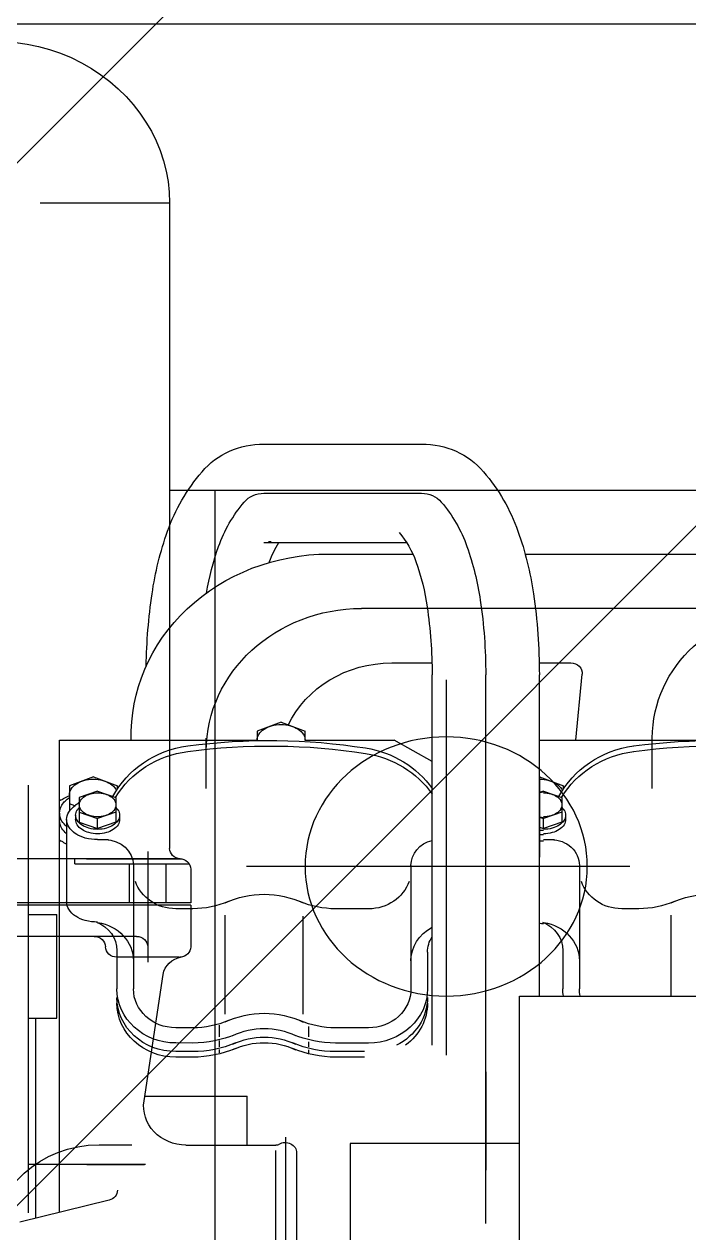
# Model space of a CAD drawing. Header units: millimetres. Extents: x -77 to 207, y -160 to 187.
# Drawn here: x -51.8049 to -51.5757, y 35.1121 to 35.5285 of the extents above; entities that cross this region are included whole.
import ezdxf
from ezdxf.xclip import XClip

# ---------------------------------------------------------------- set-up
doc = ezdxf.new("R2010")
doc.units = ezdxf.units.MM
doc.header["$LTSCALE"] = 0.1
for name, pattern in [('X REF - ANELO INST bind$0$X REF - ANELO$0$CENTER', [2, 1.25, -0.25, 0.25, -0.25]), ('X REF - ANELO INST bind$0$X REF - ANELO$0$CENTER2', [1.125, 0.75, -0.125, 0.125, -0.125]), ('X REF - ANELO INST bind$0$X REF - ANELO$0$DASHED', [0.75, 0.5, -0.25])]:
    doc.linetypes.add(name, pattern=pattern)
doc.layers.add('C01 Foil blanco', color=30, linetype='Continuous')
doc.layers.add('X REF - ANELO INST bind$0$X REF - ANELO$0$E-GENERAL', color=8, linetype='Continuous')

# ---------------------------------------------------------------- blocks, each defined once
blk = doc.blocks.new('X REF - ANELO INST bind$0$X REF - ANELO$0$AUDIT_I_120515110311-0')
at = {"color": 0}
for points in [[(2.00225, 0.5, -0.0554), (2.00558, 0.49263, -0.0009), (2.00569, 0.49229, -0.033403)], [(1.993, 0.42357, -0.010038), (1.993, 0.42374, -0.133256), (1.99359, 0.42592, -0.106756), (1.99549, 0.42799, -0.082828), (1.99813, 0.42927, -0.071352), (2.0015, 0.42975, -0.071352), (2.00487, 0.42927, -0.082828), (2.00751, 0.42799, -0.106756), (2.00941, 0.42592, -0.133256), (2.01, 0.42374, -0.133256)], [(1.993, 0.42357, -0.010038), (1.993, 0.42374, -0.133256), (1.99359, 0.42592, -0.106756), (1.99549, 0.42799, -0.082828), (1.99813, 0.42927, -0.071352), (2.0015, 0.42975, -0.071352), (2.00487, 0.42927, -0.082828), (2.00751, 0.42799, -0.106756), (2.00941, 0.42592, -0.133256), (2.01, 0.42374, -0.133256)], [(2.01, 0.42374, -0.010038), (2.01, 0.42357, -0.106756)], [(2.01, 0.42374, -0.010038), (2.01, 0.42357, -0.106756)], [(1.90183, 0.40431, -0.033522), (1.90209, 0.40483, -0.106756), (1.90399, 0.4069, -0.082828), (1.90663, 0.40817, -0.071352), (1.91, 0.40866, -0.071352)], [(2.05983, 0.40431, -0.033522), (2.06009, 0.40483, -0.106756), (2.06199, 0.4069, -0.082828), (2.06463, 0.40817, -0.071352), (2.068, 0.40866, -0.071352), (2.07137, 0.40817, -0.082828), (2.07401, 0.4069, -0.106756), (2.07591, 0.40483, -0.133256), (2.0765, 0.40265, -0.133256)], [(2.05983, 0.40431, -0.033522), (2.06009, 0.40483, -0.106756), (2.06199, 0.4069, -0.082828), (2.06463, 0.40817, -0.071352), (2.068, 0.40866, -0.071352), (2.07137, 0.40817, -0.082828), (2.07401, 0.4069, -0.106756), (2.07591, 0.40483, -0.133256), (2.0765, 0.40265, -0.133256)]]:
    blk.add_lwpolyline(points, format="xyb", dxfattribs=at)
blk = doc.blocks.new('X REF - ANELO INST bind$0$X REF - ANELO$0$grupo electrogeno')
at = {"layer": 'X REF - ANELO INST bind$0$X REF - ANELO$0$E-GENERAL'}
for p, q in [((-163.84749, 149.80901), (-163.84749, 150.73759)), ((-163.74237, 150.21973), (-163.74237, 149.98312)), ((-163.80085, 150.03388), (-163.80085, 150.10201)), ((-163.82643, 150.09929), (-163.82643, 150.03635)), ((-163.88395, 150.05348), (-163.91471, 150.06104)), ((-163.90929, 149.99071), (-163.90929, 150.05971)), ((-163.75405, 150.06145), (-163.75405, 149.87241)), ((-163.91172, 150.05786), (-163.91172, 149.91053)), ((-163.90102, 150.05767), (-163.90102, 149.89496)), ((-163.75405, 150.00921), (-163.75405, 150.04306)), ((-163.87133, 150.04116), (-163.91172, 150.04116)), ((-163.89156, 150.04112), (-163.87174, 150.04112)), ((-163.88739, 150.03438), (-163.87614, 150.03438)), ((-163.74237, 150.03388), (-163.80085, 150.03388)), ((-163.87187, 150.01923), (-163.86528, 149.97572)), ((-163.87162, 150.01759), (-163.83629, 150.01759)), ((-163.85507, 150.00418), (-163.86092, 150.00418)), ((-163.85507, 150.00418), (-163.86092, 150.00418)), ((-163.7959, 150.0042), (-163.80583, 150.0042)), ((-163.7959, 150.0042), (-163.80583, 150.0042)), ((-163.85507, 150.00227), (-163.86092, 150.00227)), ((-163.85507, 150.00227), (-163.86092, 150.00227)), ((-163.84581, 150.00269), (-163.84581, 150.00156)), ((-163.84581, 150.00269), (-163.84581, 150.00156)), ((-163.84581, 150.0006), (-163.84581, 149.9985)), ((-163.84581, 150.0006), (-163.84581, 149.9985)), ((-163.81508, 150.00275), (-163.81508, 150.00167)), ((-163.81508, 150.00275), (-163.81508, 150.00167)), ((-163.81508, 150.0006), (-163.81508, 149.99889)), ((-163.81508, 150.0006), (-163.81508, 149.99889)), ((-163.7959, 150.00229), (-163.80583, 150.00229)), ((-163.7959, 150.00229), (-163.80583, 150.00229)), ((-163.77254, 150.00009), (-163.77254, 149.87241)), ((-163.76768, 149.87424), (-163.76768, 150.00352)), ((-163.85507, 149.99931), (-163.86092, 149.9993)), ((-163.85507, 149.99931), (-163.86092, 149.9993)), ((-163.84581, 149.99715), (-163.84581, 149.99321)), ((-163.84581, 149.99715), (-163.84581, 149.99321)), ((-163.81508, 149.99715), (-163.81508, 149.99361)), ((-163.81508, 149.99715), (-163.81508, 149.99361)), ((-163.79445, 149.99932), (-163.80583, 149.99932)), ((-163.79445, 149.99932), (-163.80583, 149.99932)), ((-163.85507, 149.99407), (-163.86092, 149.99406)), ((-163.85507, 149.99407), (-163.86092, 149.99406)), ((-163.79445, 149.99408), (-163.80582, 149.99408)), ((-163.79445, 149.99408), (-163.80582, 149.99408)), ((-163.91172, 149.99071), (-163.90199, 149.99071)), ((-163.90199, 149.99071), (-163.90199, 149.955)), ((-163.84387, 149.98938), (-163.84387, 149.95521)), ((-163.84387, 149.98938), (-163.84387, 149.95521)), ((-163.81703, 149.98939), (-163.81703, 149.9556)), ((-163.81703, 149.98939), (-163.81703, 149.9556)), ((-163.74237, 149.98312), (-163.29952, 149.98312)), ((-163.73556, 149.98312), (-163.73556, 149.87241)), ((-163.69008, 149.98312), (-163.69008, 149.95521)), ((-163.88123, 149.96748), (-163.88123, 149.98067)), ((-163.88123, 149.96748), (-163.88123, 149.98067)), ((-163.87552, 149.93817), (-163.87552, 149.98067)), ((-163.87552, 149.93817), (-163.87552, 149.98067)), ((-163.77984, 149.93817), (-163.77984, 149.98069)), ((-163.77413, 149.96806), (-163.77413, 149.98069)), ((-163.72745, 149.96748), (-163.72745, 149.98067)), ((-163.72174, 149.93817), (-163.72174, 149.98067)), ((-163.88515, 149.96616), (-163.88515, 149.96616)), ((-163.85576, 149.95187), (-163.85576, 149.96616)), ((-163.91172, 149.955), (-163.90199, 149.955)), ((-163.90929, 149.95089), (-163.90102, 149.95089)), ((-163.89858, 149.9223), (-163.89858, 149.95071)), ((-163.89858, 149.9223), (-163.89858, 149.95071)), ((-163.85507, 149.95305), (-163.86092, 149.95305)), ((-163.85507, 149.95305), (-163.86092, 149.95305)), ((-163.85576, 149.93937), (-163.85576, 149.95098)), ((-163.79445, 149.95307), (-163.80582, 149.95307)), ((-163.79445, 149.95307), (-163.80582, 149.95307)), ((-163.70129, 149.95305), (-163.70714, 149.95305)), ((-163.8957, 149.93759), (-163.8957, 149.9358)), ((-163.8957, 149.93759), (-163.85628, 149.93759)), ((-163.70433, 149.93848), (-163.83652, 149.93848)), ((-163.85965, 149.9358), (-163.98813, 149.9358)), ((-163.89166, 149.9358), (-163.85965, 149.9358)), ((-163.73556, 149.90752), (-163.73556, 149.93527)), ((-163.88788, 149.92925), (-163.88525, 149.92925)), ((-163.88788, 149.92925), (-163.88415, 149.92925)), ((-163.88788, 149.92925), (-163.88677, 149.92925)), ((-163.88788, 149.92925), (-163.88677, 149.92925)), ((-163.88788, 149.92925), (-163.88415, 149.92925)), ((-163.88788, 149.92925), (-163.88525, 149.92925)), ((-163.86306, 149.70991), (-163.86306, 149.93224)), ((-163.7341, 149.92925), (-163.73147, 149.92925)), ((-163.7341, 149.92925), (-163.73036, 149.92925)), ((-163.7341, 149.92925), (-163.73299, 149.92925)), ((-163.8942, 149.92325), (-163.88788, 149.92546)), ((-163.8942, 149.92325), (-163.88788, 149.92546)), ((-163.88788, 149.92546), (-163.88788, 149.92199)), ((-163.88155, 149.92325), (-163.88788, 149.92546)), ((-163.88155, 149.92325), (-163.88788, 149.92546)), ((-163.88788, 149.92546), (-163.88788, 149.92199)), ((-163.73556, 149.92495), (-163.7341, 149.92546)), ((-163.7341, 149.92546), (-163.7341, 149.92199)), ((-163.72777, 149.92325), (-163.7341, 149.92546)), ((-163.90102, 149.92011), (-163.90102, 149.92263)), ((-163.90102, 149.92011), (-163.90102, 149.92263)), ((-163.89547, 149.92078), (-163.89547, 149.9223)), ((-163.89547, 149.92078), (-163.89547, 149.9223)), ((-163.8942, 149.91473), (-163.8942, 149.92325)), ((-163.8942, 149.91473), (-163.8942, 149.92325)), ((-163.8942, 149.91978), (-163.88788, 149.92199)), ((-163.8942, 149.91978), (-163.88788, 149.92199)), ((-163.88155, 149.91978), (-163.88788, 149.92199)), ((-163.88155, 149.91978), (-163.88788, 149.92199)), ((-163.88155, 149.91473), (-163.88155, 149.92325)), ((-163.88155, 149.91473), (-163.88155, 149.92325)), ((-163.88106, 149.92321), (-163.88106, 149.92293)), ((-163.88106, 149.92321), (-163.88106, 149.92293)), ((-163.88029, 149.92078), (-163.88029, 149.9223)), ((-163.88029, 149.92078), (-163.88029, 149.9223)), ((-163.73556, 149.92148), (-163.7341, 149.92199)), ((-163.72777, 149.91978), (-163.7341, 149.92199)), ((-163.72777, 149.91473), (-163.72777, 149.92325)), ((-163.72728, 149.92321), (-163.72728, 149.92293)), ((-163.7265, 149.92078), (-163.7265, 149.9223)), ((-163.89761, 149.9107), (-163.89761, 149.91944)), ((-163.89761, 149.9107), (-163.89761, 149.91944)), ((-163.89574, 149.91759), (-163.89761, 149.91689)), ((-163.89574, 149.91759), (-163.89761, 149.91689)), ((-163.88788, 149.91252), (-163.8942, 149.91473)), ((-163.88788, 149.91252), (-163.8942, 149.91473)), ((-163.88788, 149.91252), (-163.88155, 149.91473)), ((-163.88788, 149.91252), (-163.88155, 149.91473)), ((-163.7341, 149.91252), (-163.73556, 149.91303)), ((-163.7341, 149.91252), (-163.72777, 149.91473)), ((-163.88934, 149.9076), (-163.89761, 149.9107)), ((-163.88934, 149.9076), (-163.89761, 149.9107)), ((-163.88934, 149.9076), (-163.88106, 149.9107)), ((-163.88934, 149.9076), (-163.88106, 149.9107)), ((-163.88106, 149.9118), (-163.88106, 149.9107)), ((-163.88106, 149.9118), (-163.88106, 149.9107)), ((-163.85041, 149.91158), (-163.85041, 149.89425)), ((-163.85041, 149.91158), (-163.85041, 149.89425)), ((-163.73556, 149.9076), (-163.72728, 149.9107)), ((-163.72728, 149.9118), (-163.72728, 149.9107)), ((-163.69662, 149.91158), (-163.69662, 149.89425)), ((-163.77254, 149.90229), (-163.78568, 149.89496)), ((-163.90102, 149.89496), (-163.83289, 149.89496)), ((-163.90102, 149.89496), (-163.83289, 149.89496)), ((-163.83289, 149.89186), (-163.83289, 149.89512)), ((-163.83289, 149.89186), (-163.83289, 149.89512)), ((-163.82461, 149.88876), (-163.83289, 149.89186)), ((-163.82461, 149.88876), (-163.83289, 149.89186)), ((-163.82461, 149.88876), (-163.81634, 149.89186)), ((-163.82461, 149.88876), (-163.81634, 149.89186)), ((-163.81634, 149.89512), (-163.81634, 149.89186)), ((-163.81634, 149.89512), (-163.81634, 149.89186)), ((-163.81634, 149.89496), (-163.78568, 149.89496)), ((-163.81634, 149.89496), (-163.78568, 149.89496)), ((-163.73556, 149.89496), (-163.67911, 149.89496)), ((-163.72294, 149.89496), (-163.72078, 149.87224)), ((-163.78648, 149.86836), (-163.77259, 149.86836)), ((-163.7356, 149.86836), (-163.72466, 149.86836)), ((-163.08977, 149.84961), (-163.79687, 149.84961)), ((-163.0742, 149.84961), (-163.79687, 149.84961)), ((-163.80818, 149.83086), (-163.77916, 149.83086)), ((-163.74046, 149.83086), (-163.6302, 149.83086)), ((-163.83054, 149.82687), (-163.78135, 149.82687)), ((-163.64309, 149.80901), (-163.86306, 149.80901)), ((-163.83054, 149.80991), (-163.77615, 149.80991)), ((-163.83054, 149.79294), (-163.77615, 149.79294)), ((-161.87655, 149.6483), (-164.79645, 149.6483))]:
    blk.add_line(p, q, dxfattribs=at)
at = {"layer": 'X REF - ANELO INST bind$0$X REF - ANELO$0$E-GENERAL', "linetype": 'X REF - ANELO INST bind$0$X REF - ANELO$0$CENTER'}
for p, q in [((-163.82315, 150.03177), (-163.82315, 150.10332)), ((-163.87055, 149.9506), (-163.87055, 149.97143)), ((-163.87055, 149.93329), (-163.87055, 149.95413)), ((-164.13266, 149.70991), (-163.86306, 149.70991))]:
    blk.add_line(p, q, dxfattribs=at)
at = {"layer": 'X REF - ANELO INST bind$0$X REF - ANELO$0$E-GENERAL', "linetype": 'Continuous'}
for p, q in [((-163.81926, 150.03714), (-163.81926, 150.09875)), ((-163.85741, 150.03446), (-163.82638, 150.03446)), ((-163.83629, 150.03446), (-163.83629, 150.01759)), ((-163.85965, 149.96973), (-163.88126, 149.96973)), ((-163.87445, 149.96259), (-163.97333, 149.96259)), ((-163.85576, 149.95187), (-163.9918, 149.95187)), ((-163.85576, 149.95187), (-163.9918, 149.95187)), ((-163.85576, 149.95098), (-163.9918, 149.95098))]:
    blk.add_line(p, q, dxfattribs=at)
at = {"layer": 'X REF - ANELO INST bind$0$X REF - ANELO$0$E-GENERAL', "linetype": 'X REF - ANELO INST bind$0$X REF - ANELO$0$CENTER2'}
blk.add_line((-163.88034, 149.96973), (-163.88126, 149.96973), dxfattribs=at)
at = {"layer": 'X REF - ANELO INST bind$0$X REF - ANELO$0$E-GENERAL', "linetype": 'X REF - ANELO INST bind$0$X REF - ANELO$0$DASHED'}
for p, q in [((-163.87688, 149.95098), (-163.87688, 149.93759)), ((-163.86423, 149.95098), (-163.86423, 149.93759))]:
    blk.add_line(p, q, dxfattribs=at)
at = {"layer": 'X REF - ANELO INST bind$0$X REF - ANELO$0$E-GENERAL'}
for centre, major_axis, ratio, start_param, end_param in [((-163.88739, 150.0679), (-0.03654, 0), 0.91735, -1.570796, 1.570796), ((-163.88496, 150.05003), (0.00389, 0), 0.91735, 0, 1.308997), ((-163.82315, 150.03714), (-0.00389, 0), 0.91735, 0.985111, 3.141593), ((-163.85741, 150.02107), (0.0146, 0), 0.91735, 1.570796, 3.279599), ((-163.82638, 150.03268), (0.00132, 0.00132), 1, 0.159344, 0.785398), ((-163.86092, 149.98555), (0.02031, 0), 0.91735, 1.571108, 3.141593), ((-163.86092, 149.98555), (0.02031, 0), 0.91735, 1.571108, 3.141593), ((-163.85506, 149.97216), (0.03491, 0), 0.91735, 1.135864, 1.571108), ((-163.85506, 149.97216), (0.03491, 0), 0.91735, 1.135864, 1.571108), ((-163.80581, 149.97217), (-0.03491, 0), 0.91735, -1.570484, -1.13524), ((-163.80581, 149.97217), (-0.03491, 0), 0.91735, -1.570484, -1.13524), ((-163.86092, 149.98364), (0.02031, 0), 0.91735, 1.571108, 3.141593), ((-163.86092, 149.98364), (0.02031, 0), 0.91735, 1.571108, 3.141593), ((-163.85506, 149.97025), (0.03491, 0), 0.91735, 1.135864, 1.571108), ((-163.85506, 149.97025), (0.03491, 0), 0.91735, 1.135864, 1.571108), ((-163.83045, 150.02074), (-0.02349, 0), 0.91735, 1.093551, 2.048665), ((-163.83045, 150.02074), (-0.02349, 0), 0.91735, 1.093551, 2.048665), ((-163.83045, 150.01883), (-0.02349, 0), 0.91735, 1.093551, 2.048665), ((-163.83045, 150.01883), (-0.02349, 0), 0.91735, 1.093551, 2.048665), ((-163.80581, 149.97026), (0.03491, 0), 0.91735, 1.571108, 2.006353), ((-163.80581, 149.97026), (0.03491, 0), 0.91735, 1.571108, 2.006353), ((-163.79444, 149.98366), (-0.02031, 0), 0.91735, 3.141593, 4.221281), ((-163.79444, 149.98557), (-0.02031, 0), 0.91735, 3.141593, 4.034976), ((-163.86092, 149.98067), (-0.02031, 0), 0.91735, -1.570484, 0), ((-163.86092, 149.98067), (-0.02031, 0), 0.91735, -1.570484, 0), ((-163.85506, 149.96728), (-0.03491, 0), 0.91735, 4.277457, 4.712701), ((-163.85506, 149.96728), (-0.03491, 0), 0.91735, 4.277457, 4.712701), ((-163.85506, 149.96728), (-0.03491, 0), 0.91735, 4.277457, 4.712701), ((-163.85506, 149.96728), (-0.03491, 0), 0.91735, 4.277457, 4.712701), ((-163.83045, 150.01586), (0.02349, 0), 0.91735, 4.235144, 5.190258), ((-163.83045, 150.01586), (0.02349, 0), 0.91735, 4.235144, 5.190258), ((-163.80581, 149.96729), (0.03491, 0), 0.91735, 1.571108, 2.006353), ((-163.80581, 149.96729), (0.03491, 0), 0.91735, 1.571108, 2.006353), ((-163.79444, 149.98069), (-0.02031, 0), 0.91735, 3.141593, 4.712701), ((-163.86092, 149.98067), (-0.0146, 0), 0.91735, -1.570484, 0), ((-163.86092, 149.98067), (-0.0146, 0), 0.91735, -1.570484, 0), ((-163.85506, 149.96728), (-0.0292, 0), 0.91735, 4.277457, 4.712701), ((-163.85506, 149.96728), (-0.0292, 0), 0.91735, 4.277457, 4.712701), ((-163.83045, 150.01586), (-0.0292, 0), 0.91735, 1.093551, 2.048665), ((-163.83045, 150.01586), (-0.0292, 0), 0.91735, 1.093551, 2.048665), ((-163.80581, 149.96729), (0.0292, 0), 0.91735, 1.571108, 2.006353), ((-163.80581, 149.96729), (0.0292, 0), 0.91735, 1.571108, 2.006353), ((-163.79444, 149.98069), (0.0146, 0), 0.91735, 0, 1.571108), ((-163.70714, 149.98067), (-0.02031, 0), 0.91735, -0.13186, 0), ((-163.70714, 149.98067), (-0.0146, 0), 0.91735, -0.183966, 0), ((-163.85757, 149.9767), (0.00779, 0), 0.91735, 3.279599, 4.532931), ((-163.89012, 149.97105), (-0.0146, 0), 0.91735, 1.724737, 3.141593), ((-163.89012, 149.97105), (-0.0146, 0), 0.91735, 1.724737, 3.141593), ((-163.76524, 149.97105), (0.0146, 0), 0.91735, 3.141593, 4.18879), ((-163.73634, 149.97105), (-0.0146, 0), 0.91735, 1.724737, 3.141593), ((-163.89291, 149.96748), (0.01168, 0), 0.91735, -1.162116, 0), ((-163.89291, 149.96748), (0.01168, 0), 0.91735, -1.162116, 0), ((-163.88126, 149.96616), (0.00389, 0), 0.91735, 1.570796, 3.141593), ((-163.85965, 149.96616), (0.00389, 0), 0.91735, 0, 1.508256), ((-163.76245, 149.96806), (-0.01168, 0), 0.91735, 0, 0.527304), ((-163.73913, 149.96748), (0.01168, 0), 0.91735, -1.162116, 0), ((-163.88905, 149.96616), (-0.00389, 0), 0.91735, 1.570796, 3.141593), ((-163.87445, 149.96616), (-0.00389, 0), 0.91735, 1.570796, 3.141593), ((-163.7341, 149.94381), (-0.0102, 0.0102), 1, -0.785398, -0.679823), ((-163.89062, 149.94935), (0.00837, 0), 0.91735, 2.186276, 2.61169), ((-163.89062, 149.94935), (0.00837, 0), 0.91735, 2.186276, 2.61169), ((-163.88896, 149.9472), (-0.01124, 0), 0.91735, -1.285872, -0.955317), ((-163.88896, 149.9472), (-0.01124, 0), 0.91735, -1.285872, -0.955317), ((-163.88788, 149.94381), (-0.01509, 0), 0.91735, -1.570796, -1.285872), ((-163.88788, 149.94381), (-0.01509, 0), 0.91735, -1.570796, -1.285872), ((-163.89314, 149.95071), (-0.00544, 0), 0.91735, -0.529903, 0), ((-163.89314, 149.95071), (-0.00544, 0), 0.91735, -0.529903, 0), ((-163.86092, 149.93966), (0.0146, 0), 0.91735, 1.571108, 2.839182), ((-163.86092, 149.93966), (0.0146, 0), 0.91735, 1.571108, 2.839182), ((-163.85506, 149.92627), (-0.0292, 0), 0.91735, 4.277457, 4.712701), ((-163.85506, 149.92627), (-0.0292, 0), 0.91735, 4.277457, 4.712701), ((-163.83045, 149.97485), (-0.0292, 0), 0.91735, 1.093551, 2.048665), ((-163.83045, 149.97485), (-0.0292, 0), 0.91735, 1.093551, 2.048665), ((-163.80581, 149.92628), (0.0292, 0), 0.91735, 1.571108, 2.006353), ((-163.80581, 149.92628), (0.0292, 0), 0.91735, 1.571108, 2.006353), ((-163.79444, 149.93968), (-0.0146, 0), 0.91735, 3.44311, 4.712701), ((-163.70714, 149.93966), (0.0146, 0), 0.91735, 1.571108, 2.839182), ((-163.70128, 149.92627), (-0.0292, 0), 0.91735, 4.277457, 4.712701), ((-163.67667, 149.97485), (-0.0292, 0), 0.91735, 1.093551, 2.048665), ((-163.88525, 149.93817), (0.00973, 0), 0.91735, 4.712389, 6.283185), ((-163.88525, 149.93817), (0.00973, 0), 0.91735, 4.712389, 6.283185), ((-163.85965, 149.93937), (-0.00389, 0), 0.91735, 1.570796, 3.141593), ((-163.77011, 149.93817), (0.00973, 0), 0.91735, 3.141593, 4.459709), ((-163.73147, 149.93817), (-0.00973, 0), 0.91735, 1.570796, 3.141593), ((-163.85917, 149.93224), (-0.00389, 0), 0.91735, -1.508256, 0), ((-163.89332, 149.92066), (0.00823, 0.00823), 1, 1.442088, 1.512379), ((-163.89332, 149.92066), (0.00823, 0.00823), 1, 1.442088, 1.512379), ((-163.89091, 149.91753), (0.01634, 0), 0.91735, 2.059348, 2.186276), ((-163.89091, 149.91753), (0.01634, 0), 0.91735, 2.059348, 2.186276), ((-163.88788, 149.9154), (0.01509, 0), 0.91735, 1.570796, 1.85572), ((-163.88788, 149.9154), (0.01509, 0), 0.91735, 1.570796, 1.85572), ((-163.7341, 149.9154), (0.0102, 0.0102), 1, 0.785398, 0.890973), ((-163.89508, 149.92263), (0.00593, 0), 0.91735, 2.61169, 3.141593), ((-163.89508, 149.92263), (0.00593, 0), 0.91735, 2.61169, 3.141593), ((-163.89232, 149.92115), (-0.00913, 0), 0.91735, -0.815492, -0.529903), ((-163.89232, 149.92115), (-0.00913, 0), 0.91735, -0.815492, -0.529903), ((-163.89232, 149.91863), (-0.00913, 0), 0.91735, -0.815492, -0.529903), ((-163.89232, 149.91863), (-0.00913, 0), 0.91735, -0.815492, -0.529903), ((-163.89314, 149.9223), (-0.00544, 0), 0.91735, -0.529903, 0), ((-163.89314, 149.9223), (-0.00544, 0), 0.91735, -0.529903, 0), ((-163.89062, 149.92094), (0.00837, 0), 0.91735, 2.186276, 2.61169), ((-163.89062, 149.92094), (0.00837, 0), 0.91735, 2.186276, 2.61169), ((-163.88896, 149.9188), (0.01124, 0), 0.91735, 1.85572, 2.186276), ((-163.88896, 149.9188), (0.01124, 0), 0.91735, 1.85572, 2.186276), ((-163.88982, 149.92134), (-0.00594, 0), 0.91735, -0.955317, -0.529903), ((-163.88982, 149.92134), (-0.00594, 0), 0.91735, -0.955317, -0.529903), ((-163.88865, 149.91982), (0.00797, 0), 0.91735, 1.85572, 2.186276), ((-163.88865, 149.91982), (0.00797, 0), 0.91735, 1.85572, 2.186276), ((-163.88865, 149.91829), (0.00797, 0), 0.91735, 1.85572, 2.186276), ((-163.88865, 149.91829), (0.00797, 0), 0.91735, 1.85572, 2.186276), ((-163.88788, 149.91741), (-0.0107, 0), 0.91735, -1.570796, -1.285872), ((-163.88788, 149.91741), (-0.0107, 0), 0.91735, -1.570796, -1.285872), ((-163.88788, 149.91589), (-0.0107, 0), 0.91735, -1.570796, -1.285872), ((-163.88788, 149.91589), (-0.0107, 0), 0.91735, -1.570796, -1.285872), ((-163.88788, 149.91741), (-0.0107, 0), 0.91735, 4.427465, 4.712389), ((-163.88788, 149.91741), (-0.0107, 0), 0.91735, 4.427465, 4.712389), ((-163.88788, 149.91589), (-0.0107, 0), 0.91735, 4.427465, 4.712389), ((-163.88788, 149.91589), (-0.0107, 0), 0.91735, 4.427465, 4.712389), ((-163.88711, 149.91982), (0.00797, 0), 0.91735, 0.955317, 1.285872), ((-163.88711, 149.91982), (0.00797, 0), 0.91735, 0.955317, 1.285872), ((-163.88711, 149.91829), (0.00797, 0), 0.91735, 0.955317, 1.285872), ((-163.88711, 149.91829), (0.00797, 0), 0.91735, 0.955317, 1.285872), ((-163.88594, 149.92134), (0.00594, 0), 0.91735, 0.529903, 0.955317), ((-163.88594, 149.92134), (0.00594, 0), 0.91735, 0.529903, 0.955317), ((-163.7341, 149.91741), (-0.00723, 0.00723), 1, -0.785398, -0.636365), ((-163.7341, 149.91589), (-0.00723, 0.00723), 1, -0.785398, -0.636365), ((-163.7341, 149.91741), (0.0107, 0), 0.91735, 1.285872, 1.570796), ((-163.7341, 149.91589), (0.0107, 0), 0.91735, 1.285872, 1.570796), ((-163.73333, 149.91982), (-0.00797, 0), 0.91735, 4.096909, 4.427465), ((-163.73333, 149.91829), (-0.00797, 0), 0.91735, 4.096909, 4.427465), ((-163.73216, 149.92134), (0.00594, 0), 0.91735, 0.529903, 0.955317), ((-163.89508, 149.92011), (0.00593, 0), 0.91735, 2.61169, 3.141593), ((-163.89508, 149.92011), (0.00593, 0), 0.91735, 2.61169, 3.141593), ((-163.89314, 149.9223), (-0.00544, 0), 0.91735, 0, 0.529903), ((-163.89314, 149.9223), (-0.00544, 0), 0.91735, 0, 0.529903), ((-163.89161, 149.9223), (0.00386, 0), 0.91735, 2.61169, 3.141593), ((-163.89161, 149.9223), (0.00386, 0), 0.91735, 2.61169, 3.141593), ((-163.89161, 149.92078), (0.00386, 0), 0.91735, 2.61169, 3.141593), ((-163.89161, 149.92078), (0.00386, 0), 0.91735, 2.61169, 3.141593), ((-163.89161, 149.92078), (-0.00386, 0), 0.91735, 0, 0.529903), ((-163.89161, 149.92078), (-0.00386, 0), 0.91735, 0, 0.529903), ((-163.88982, 149.91982), (0.00594, 0), 0.91735, 2.186276, 2.61169), ((-163.88982, 149.91982), (0.00594, 0), 0.91735, 2.186276, 2.61169), ((-163.88852, 149.91518), (0.00664, 0), 0.91735, 1.85572, 2.186276), ((-163.88852, 149.91518), (0.00664, 0), 0.91735, 1.85572, 2.186276), ((-163.88788, 149.91318), (-0.00892, 0), 0.91735, 4.712389, 4.997313), ((-163.88788, 149.91318), (-0.00892, 0), 0.91735, 4.712389, 4.997313), ((-163.88788, 149.91318), (0.00892, 0), 0.91735, 1.285872, 1.570796), ((-163.88788, 149.91318), (0.00892, 0), 0.91735, 1.285872, 1.570796), ((-163.88724, 149.91518), (-0.00664, 0), 0.91735, 4.096909, 4.427465), ((-163.88724, 149.91518), (-0.00664, 0), 0.91735, 4.096909, 4.427465), ((-163.88594, 149.91982), (0.00594, 0), 0.91735, 0.529903, 0.955317), ((-163.88594, 149.91982), (0.00594, 0), 0.91735, 0.529903, 0.955317), ((-163.88414, 149.9223), (0.00386, 0), 0.91735, 0, 0.529903), ((-163.88414, 149.9223), (0.00386, 0), 0.91735, 0, 0.529903), ((-163.88414, 149.92078), (0.00386, 0), 0.91735, 0, 0.529903), ((-163.88414, 149.92078), (0.00386, 0), 0.91735, 0, 0.529903), ((-163.88414, 149.92078), (-0.00386, 0), 0.91735, 2.61169, 3.141593), ((-163.88414, 149.92078), (-0.00386, 0), 0.91735, 2.61169, 3.141593), ((-163.7341, 149.91318), (-0.00603, 0.00603), 1, -0.785398, -0.606402), ((-163.7341, 149.91318), (0.00892, 0), 0.91735, 1.285872, 1.570796), ((-163.73346, 149.91518), (-0.00664, 0), 0.91735, 4.096909, 4.427465), ((-163.73216, 149.91982), (-0.00594, 0), 0.91735, 3.671495, 4.096909), ((-163.73036, 149.9223), (-0.00386, 0), 0.91735, 3.141593, 3.671495), ((-163.73036, 149.92078), (-0.00386, 0), 0.91735, 3.141593, 3.671495), ((-163.73036, 149.92078), (0.00386, 0), 0.91735, -0.529903, 0), ((-163.89508, 149.92011), (-0.00593, 0), 0.91735, 0, 0.529903), ((-163.89508, 149.92011), (-0.00593, 0), 0.91735, 0, 0.529903), ((-163.89232, 149.92159), (-0.00913, 0), 0.91735, 0.529903, 0.953394), ((-163.89232, 149.92159), (-0.00913, 0), 0.91735, 0.529903, 0.953394), ((-163.89062, 149.92366), (-0.00837, 0), 0.91735, 0.529903, 0.955317), ((-163.89062, 149.92366), (-0.00837, 0), 0.91735, 0.529903, 0.955317), ((-163.88896, 149.92581), (-0.0076, 0.0076), 1, 1.699505, 1.834253), ((-163.88896, 149.92581), (-0.0076, 0.0076), 1, 1.699505, 1.834253), ((-163.88982, 149.92174), (-0.00401, 0.00401), 1, 1.278494, 1.506382), ((-163.88982, 149.92174), (-0.00401, 0.00401), 1, 1.278494, 1.506382), ((-163.89099, 149.91725), (0.00321, 0), 0.91735, 2.61169, 3.141593), ((-163.89099, 149.91725), (0.00321, 0), 0.91735, 2.61169, 3.141593), ((-163.89099, 149.91725), (0.00321, 0), 0.91735, 3.141593, 3.671495), ((-163.89099, 149.91725), (0.00321, 0), 0.91735, 3.141593, 3.671495), ((-163.8895, 149.91645), (0.00495, 0), 0.91735, 2.186276, 2.61169), ((-163.8895, 149.91645), (0.00495, 0), 0.91735, 2.186276, 2.61169), ((-163.88626, 149.91645), (-0.00495, 0), 0.91735, 3.671495, 4.096909), ((-163.88626, 149.91645), (-0.00495, 0), 0.91735, 3.671495, 4.096909), ((-163.88477, 149.91725), (-0.00321, 0), 0.91735, 3.141593, 3.671495), ((-163.88477, 149.91725), (-0.00321, 0), 0.91735, 3.141593, 3.671495), ((-163.88477, 149.91725), (-0.00321, 0), 0.91735, 2.61169, 3.141593), ((-163.88477, 149.91725), (-0.00321, 0), 0.91735, 2.61169, 3.141593), ((-163.88594, 149.92174), (-0.00401, 0.00401), 1, 3.206007, 3.433895), ((-163.88594, 149.92174), (-0.00401, 0.00401), 1, 3.206007, 3.433895), ((-163.73248, 149.91645), (0.00495, 0), 0.91735, 0.529903, 0.955317), ((-163.73098, 149.91725), (-0.00321, 0), 0.91735, 3.141593, 3.671495), ((-163.73098, 149.91725), (-0.00321, 0), 0.91735, 2.61169, 3.141593), ((-163.73216, 149.92174), (0.00401, 0.00401), 1, 4.776803, 5.004691), ((-163.89332, 149.92461), (0.00823, 0.00823), 1, 3.20001, 3.270301), ((-163.89332, 149.92461), (0.00823, 0.00823), 1, 3.20001, 3.270301), ((-163.89091, 149.92773), (-0.01634, 0), 0.91735, 0.955317, 1.149191), ((-163.89091, 149.92773), (-0.01634, 0), 0.91735, 0.955317, 1.149191), ((-163.8895, 149.91805), (0.00495, 0), 0.91735, 3.671495, 4.096909), ((-163.8895, 149.91805), (0.00495, 0), 0.91735, 3.671495, 4.096909), ((-163.88852, 149.91932), (0.00664, 0), 0.91735, 4.096909, 4.427465), ((-163.88852, 149.91932), (0.00664, 0), 0.91735, 4.096909, 4.427465), ((-163.88788, 149.92133), (0.00892, 0), 0.91735, 4.427465, 4.712389), ((-163.88788, 149.92133), (0.00892, 0), 0.91735, 4.427465, 4.712389), ((-163.88788, 149.92133), (-0.00892, 0), 0.91735, 1.570796, 1.85572), ((-163.88788, 149.92133), (-0.00892, 0), 0.91735, 1.570796, 1.85572), ((-163.88724, 149.91932), (-0.00664, 0), 0.91735, 1.85572, 2.186276), ((-163.88724, 149.91932), (-0.00664, 0), 0.91735, 1.85572, 2.186276), ((-163.88626, 149.91805), (-0.00495, 0), 0.91735, 2.186276, 2.61169), ((-163.88626, 149.91805), (-0.00495, 0), 0.91735, 2.186276, 2.61169), ((-163.85187, 149.9279), (-0.03407, 0), 0.91735, 0.447716, 1.424824), ((-163.85187, 149.9279), (-0.03407, 0), 0.91735, 0.447716, 1.424824), ((-163.85187, 149.92979), (-0.03407, 0), 0.91735, 0.504725, 1.424824), ((-163.85187, 149.92979), (-0.03407, 0), 0.91735, 0.504725, 1.424824), ((-163.80125, 149.93036), (0.03407, 0), 0.91735, -1.400274, -0.568226), ((-163.7341, 149.92133), (-0.00603, 0.00603), 1, 2.177198, 2.356194), ((-163.7341, 149.92133), (-0.00892, 0), 0.91735, 1.570796, 1.85572), ((-163.73346, 149.91932), (0.00664, 0), 0.91735, -1.285872, -0.955317), ((-163.73248, 149.91805), (-0.00495, 0), 0.91735, 2.186276, 2.61169), ((-163.69808, 149.9279), (-0.03407, 0), 0.91735, 0.447716, 1.424824), ((-163.69808, 149.92979), (0.03407, 0), 0.91735, 3.646318, 4.566417), ((-163.80125, 149.92847), (0.03407, 0), 0.91735, -1.400274, -0.568226), ((-163.82851, 150.07555), (0.19466, 0), 0.91735, 4.566417, 4.882911), ((-163.82851, 150.07555), (0.19466, 0), 0.91735, 4.566417, 4.882911), ((-163.82851, 150.07365), (0.19466, 0), 0.91735, 4.566417, 4.882911), ((-163.82851, 150.07365), (0.19466, 0), 0.91735, 4.566417, 4.882911), ((-163.79687, 149.89871), (-0.05353, 0), 0.91735, 0, 1.570796), ((-163.67473, 150.07555), (0.19466, 0), 0.91735, 4.566417, 4.882911), ((-163.67473, 150.07365), (0.19466, 0), 0.91735, 4.566417, 4.882911), ((-163.80818, 149.89336), (0.06813, 0), 0.91735, 3.115899, 4.712389), ((-163.64796, 149.89425), (-0.04866, 0), 0.91735, 0, 1.570796), ((-163.78648, 149.90407), (-0.03893, 0), 0.91735, 0.41011, 1.570796), ((-163.96376, 149.87241), (0.19121, 0), 0.91735, -0.133561, 0), ((-163.96376, 149.87241), (0.20971, 0), 0.91735, -0.133561, 0), ((-163.96376, 149.87241), (-0.2282, 0), 0.91735, 3.008032, 3.141593), ((-163.72466, 149.87193), (0.00389, 0), 0.91735, 4.712389, 6.370452), ((-163.64294, 149.87241), (0.2282, 0), 0.91735, 3.155911, 3.275154), ((-163.87035, 149.8609), (-0.09697, 0), 0.91735, 2.827925, 3.008032), ((-163.87035, 149.8609), (0.11546, 0), 0.91735, -0.313667, -0.133561), ((-163.73634, 149.8609), (-0.13396, 0), 0.91735, 0.133561, 0.313667), ((-163.73634, 149.8609), (-0.11546, 0), 0.91735, 0.157481, 0.313667), ((-163.87035, 149.8609), (0.13396, 0), 0.91735, -0.313667, -0.133561), ((-163.81198, 149.84353), (-0.03561, 0), 0.91735, 2.477234, 2.827925), ((-163.79471, 149.84353), (0.0541, 0), 0.91735, 3.45526, 3.805951), ((-163.82899, 149.8358), (0.00658, 0.00658), 1, 3.926991, 4.033634), ((-163.81198, 149.84353), (0.0541, 0), 0.91735, -0.664358, -0.313667), ((-163.79471, 149.84353), (0.07259, 0), 0.91735, 3.45526, 3.805951), ((-163.81198, 149.84353), (0.07259, 0), 0.91735, -0.664358, -0.313667), ((-163.83054, 149.81779), (0.00859, 0), 0.91735, 3.805951, 4.712389), ((-163.77615, 149.81779), (-0.00859, 0), 0.91735, 1.570796, 2.477234), ((-163.83054, 149.81779), (-0.02708, 0), 0.91735, 0.664358, 1.570796), ((-163.77615, 149.81779), (0.02708, 0), 0.91735, 4.712389, 5.618827), ((-163.92389, 149.70991), (-0.06083, 0), 0.91735, 0, 3.141593)]:
    blk.add_ellipse(centre, major_axis=major_axis, ratio=ratio, start_param=start_param, end_param=end_param, dxfattribs=at)
blk.add_ellipse((-163.76768, 149.93848), major_axis=(-0.04866, 0), ratio=0.91735, dxfattribs=at)
at = {"layer": 'X REF - ANELO INST bind$0$X REF - ANELO$0$E-GENERAL', "xscale": 0.9732999999998808, "yscale": 0.8928571428571102, "rotation": 180}
blk.add_blockref('X REF - ANELO INST bind$0$X REF - ANELO$0$AUDIT_I_120515110311-0', (-161.87655, 150.2733), dxfattribs=at)
blk = doc.blocks.new('X REF - ANELO INST bind$0$X REF - ANELO$0$A$C1F186A80')
at = {"xscale": -1, "rotation": 180}
blk.add_blockref('X REF - ANELO INST bind$0$X REF - ANELO$0$grupo electrogeno', (165.30672, 151.35615), dxfattribs=at)
blk = doc.blocks.new('X REF - ANELO INST bind$0$X REF - ANELO')
blk.add_blockref('X REF - ANELO INST bind$0$X REF - ANELO$0$A$C1F186A80', (-53.1984, 33.82066))
blk = doc.blocks.new('X REF - ANELO INST bind')
ref = blk.add_blockref('X REF - ANELO INST bind$0$X REF - ANELO', (0, 0))
XClip(ref).set_block_clipping_path([(-76.9680737415, -24.7711317477), (92.9860355418, 61.1669630168)])

msp = doc.modelspace()

# ---------------------------------------------------------------- hatches: boundary and pattern name
at = {"layer": 'C01 Foil blanco'}
h = msp.add_hatch(dxfattribs=at)
h.set_pattern_fill('ANSI31', color=256, scale=0.08, style=0)
h.paths.add_polyline_path([(-44.75879, 37.43658), (-44.75879, 41.58806), (-53.19843, 41.58801), (-53.19843, 33.67851), (-49.10586, 33.67851), (-49.10467, 37.43657)])
h = msp.add_hatch(dxfattribs=at)
h.set_pattern_fill('ANSI31', color=256, scale=0.08, style=0)
edge = h.paths.add_edge_path()
edge.add_line((-49.02141, 4.58487), (-49.02141, 14.56085))
edge.add_line((-49.02141, 14.56085), (-53.1984, 14.56085))
edge.add_line((-53.1984, 14.56085), (-53.1984, 16.71429))
edge.add_line((-53.1984, 16.71429), (-49.02145, 16.71429))
edge.add_line((-49.02145, 16.71429), (-49.02145, 37.38051))
edge.add_line((-49.02145, 37.38051), (-26.4226, 37.38051))
edge.add_line((-26.4226, 37.38051), (-26.4226, 33.42657))
edge.add_line((-26.4226, 33.42657), (-29.12064, 33.42657))
edge.add_line((-29.12064, 33.42657), (-29.12064, 29.24522))
edge.add_line((-29.12064, 29.24522), (-42.67707, 29.24523))
edge.add_line((-42.67707, 29.24523), (-42.67641, 4.58487))
edge.add_line((-42.67641, 4.58487), (-49.02141, 4.58502))

# ---------------------------------------------------------------- block references
msp.add_blockref('X REF - ANELO INST bind', (0, 0))

doc.saveas('drawing.dxf')
